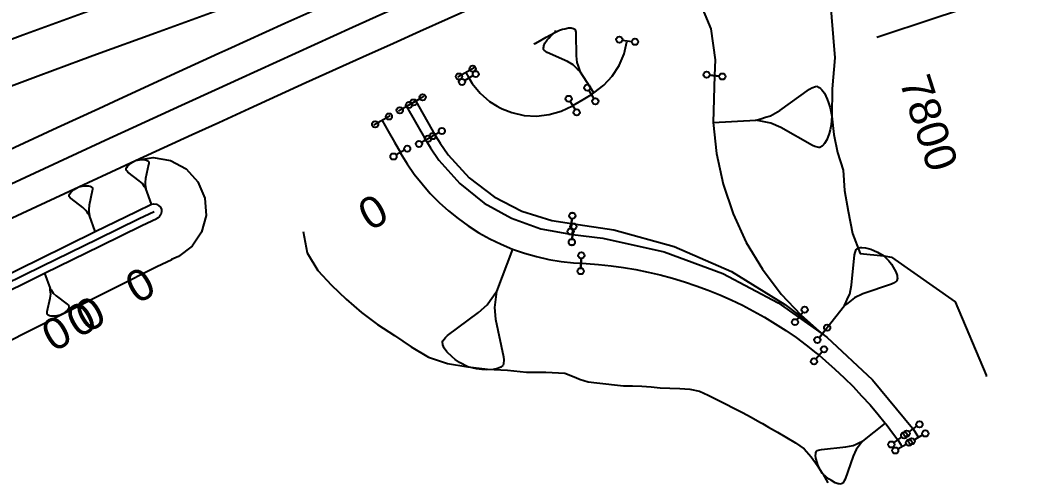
# Model space of a CAD drawing. Extents: x 387562 to 388546, y 804386 to 804945.
# Drawn here: x 388384.1 to 388463.8, y 804842.3 to 804879.3 of the extents above; entities that cross this region are included whole.
import ezdxf
from ezdxf.enums import TextEntityAlignment as Align

# ---------------------------------------------------------------- set-up
doc = ezdxf.new("R2010")
doc.units = 0
doc.layers.get('0').update_dxf_attribs({"linetype": 'CONTINUOUS'})
doc.styles.add('ARIAL', font='ARIAL.FON')

msp = doc.modelspace()

# ---------------------------------------------------------------- linework, layer by layer
at = {"color": 7}
for p, q in [((388426.501, 804878.0253), (388426.8165, 804878.3002)), ((388426.8165, 804878.3002), (388427.1964, 804878.4757)), ((388427.1964, 804878.4757), (388427.4272, 804878.5547)), ((388427.4272, 804878.5547), (388427.6084, 804878.6015)), ((388427.6084, 804878.6015), (388427.9211, 804878.663)), ((388427.9211, 804878.663), (388428.1345, 804878.6602)), ((388428.1345, 804878.6602), (388428.2163, 804878.6427)), ((388428.2163, 804878.6427), (388428.2981, 804878.6252)), ((388428.2981, 804878.6252), (388428.4122, 804878.558)), ((388428.4122, 804878.558), (388428.4443, 804878.5083)), ((388428.4443, 804878.5083), (388428.4912, 804878.3272)), ((388428.4912, 804878.3272), (388428.5058, 804878.1957)), ((388425.9489, 804877.2447), (388426.0336, 804877.4406)), ((388426.0336, 804877.4406), (388426.2176, 804877.7008)), ((388426.2176, 804877.7008), (388426.3345, 804877.8469)), ((388426.3345, 804877.8469), (388426.501, 804878.0253)), ((388428.5058, 804878.1957), (388428.5153, 804876.4391)), ((388425.9139, 804877.081), (388425.9314, 804877.1629)), ((388425.9286, 804876.9495), (388425.9139, 804877.081)), ((388425.9608, 804876.8999), (388425.9286, 804876.9495)), ((388425.9314, 804877.1629), (388425.9489, 804877.2447)), ((388426.1069, 804876.783), (388425.9608, 804876.8999)), ((388426.221, 804876.7158), (388426.1069, 804876.783)), ((388427.8199, 804875.9888), (388426.221, 804876.7158)), ((388428.276, 804875.7201), (388427.8199, 804875.9888)), ((388428.5153, 804876.4391), (388428.574, 804875.9131)), ((388428.574, 804875.9131), (388428.653, 804875.6822)), ((388428.4543, 804875.5536), (388428.276, 804875.7201)), ((388428.6327, 804875.387), (388428.4543, 804875.5536)), ((388428.811, 804875.2205), (388428.6327, 804875.387)), ((388428.653, 804875.6822), (388428.732, 804875.4514)), ((388428.732, 804875.4514), (388428.811, 804875.2205)), ((388429.937, 804873.482), (388428.811, 804875.2205)), ((388444.7843, 804872.0908), (388447.1435, 804873.7806)), ((388447.1435, 804873.7806), (388447.3336, 804873.8884)), ((388447.3336, 804873.8884), (388447.6214, 804874.0014)), ((388447.6214, 804874.0014), (388447.7191, 804874.0065)), ((388447.7191, 804874.0065), (388447.9194, 804873.9191)), ((388447.9194, 804873.9191), (388448.0222, 804873.8265)), ((388448.0222, 804873.8265), (388448.1249, 804873.734)), ((388448.1249, 804873.734), (388448.3355, 804873.4513)), ((388448.3355, 804873.4513), (388448.5563, 804872.9734)), ((388448.5563, 804872.9734), (388448.6692, 804872.6856)), ((388448.6692, 804872.6856), (388448.7873, 804872.3001)), ((388444.0237, 804871.6595), (388444.7843, 804872.0908)), ((388448.7873, 804872.3001), (388448.9206, 804871.6218)), ((388439.4503, 804871.1267), (388442.8674, 804871.3053)), ((388442.8674, 804871.3053), (388443.2529, 804871.4234)), ((388443.2631, 804871.2281), (388442.8674, 804871.3053)), ((388443.2529, 804871.4234), (388443.6383, 804871.5414)), ((388443.6587, 804871.1509), (388443.2631, 804871.2281)), ((388443.6383, 804871.5414), (388444.0237, 804871.6595)), ((388444.0543, 804871.0737), (388443.6587, 804871.1509)), ((388444.8558, 804870.724), (388444.0543, 804871.0737)), ((388448.9206, 804871.6218), (388448.8587, 804870.9333)), ((388447.3783, 804869.2895), (388444.8558, 804870.724)), ((388448.6992, 804870.2396), (388448.5295, 804869.7413)), ((388448.7815, 804870.5377), (388448.6992, 804870.2396)), ((388448.8587, 804870.9333), (388448.7815, 804870.5377)), ((388448.5295, 804869.7413), (388448.3495, 804869.4382)), ((388447.5787, 804869.2021), (388447.3783, 804869.2895)), ((388447.8767, 804869.1197), (388447.5787, 804869.2021)), ((388447.9743, 804869.1249), (388447.8767, 804869.1197)), ((388448.1645, 804869.2327), (388447.9743, 804869.1249)), ((388448.257, 804869.3354), (388448.1645, 804869.2327)), ((388448.3495, 804869.4382), (388448.257, 804869.3354)), ((388423.4566, 804861.0329), (388422.1611, 804857.643)), ((388450.7405, 804860.5755), (388450.7777, 804860.7544)), ((388450.7777, 804860.7544), (388450.8656, 804860.9975)), ((388450.8656, 804860.9975), (388450.9162, 804861.0617)), ((388450.9162, 804861.0617), (388451.0817, 804861.1393)), ((388451.0817, 804861.1393), (388451.1965, 804861.1528)), ((388451.1965, 804861.1528), (388451.3113, 804861.1662)), ((388451.3113, 804861.1662), (388451.6051, 804861.1425)), ((388451.6051, 804861.1425), (388452.0271, 804861.0175)), ((388452.0271, 804861.0175), (388452.2702, 804860.9296)), ((388452.2702, 804860.9296), (388452.5774, 804860.7911)), ((388452.5774, 804860.7911), (388453.0771, 804860.5006)), ((388450.5002, 804858.1613), (388450.7405, 804860.5755)), ((388453.0771, 804860.5006), (388453.4754, 804860.0818)), ((388453.4754, 804860.0818), (388453.6813, 804859.815)), ((388453.6813, 804859.815), (388453.8231, 804859.5989)), ((388453.8231, 804859.5989), (388454.0425, 804859.2173)), ((388454.0425, 804859.2173), (388454.1336, 804858.937)), ((388453.8565, 804858.3225), (388453.6911, 804858.2449)), ((388454.0727, 804858.4643), (388453.8565, 804858.3225)), ((388454.1233, 804858.5284), (388454.0727, 804858.4643)), ((388454.1605, 804858.7074), (388454.1233, 804858.5284)), ((388454.1336, 804858.937), (388454.147, 804858.8222)), ((388454.147, 804858.8222), (388454.1605, 804858.7074)), ((388421.9161, 804857.2926), (388422.1611, 804857.643)), ((388422.1611, 804857.643), (388422.1099, 804857.2186)), ((388450.3514, 804857.4455), (388450.5002, 804858.1613)), ((388453.6911, 804858.2449), (388451.3982, 804857.452)), ((388421.4263, 804856.5918), (388421.6712, 804856.9422)), ((388421.6712, 804856.9422), (388421.9161, 804857.2926)), ((388422.0586, 804856.7942), (388422.0074, 804856.3698)), ((388422.1099, 804857.2186), (388422.0586, 804856.7942)), ((388449.9359, 804856.5238), (388450.0744, 804856.831)), ((388450.2027, 804856.7297), (388449.9359, 804856.5238)), ((388450.0744, 804856.831), (388450.2129, 804857.1383)), ((388450.4695, 804856.9356), (388450.2027, 804856.7297)), ((388450.2129, 804857.1383), (388450.3514, 804857.4455)), ((388450.7363, 804857.1415), (388450.4695, 804856.9356)), ((388451.3982, 804857.452), (388450.7363, 804857.1415)), ((388418.2677, 804854.136), (388420.7428, 804855.9651)), ((388420.7428, 804855.9651), (388421.4263, 804856.5918)), ((388422.0074, 804856.3698), (388422.0987, 804855.4469)), ((388448.1626, 804854.2788), (388449.9359, 804856.5238)), ((388422.0987, 804855.4469), (388422.723, 804852.4333)), ((388417.8519, 804853.6289), (388417.889, 804853.7257)), ((388417.8748, 804853.3982), (388417.8519, 804853.6289)), ((388417.889, 804853.7257), (388418.0969, 804853.9793)), ((388418.0969, 804853.9793), (388418.2677, 804854.136)), ((388417.9346, 804853.2643), (388417.8748, 804853.3982)), ((388417.9944, 804853.1304), (388417.9346, 804853.2643)), ((388418.211, 804852.8257), (388417.9944, 804853.1304)), ((388418.6212, 804852.4469), (388418.211, 804852.8257)), ((388418.8748, 804852.239), (388418.6212, 804852.4469)), ((388419.2252, 804851.9941), (388418.8748, 804852.239)), ((388419.8661, 804851.6381), (388419.2252, 804851.9941)), ((388422.723, 804852.4333), (388422.7458, 804852.2026)), ((388422.7458, 804852.2026), (388422.7316, 804851.875)), ((388420.5811, 804851.4759), (388419.8661, 804851.6381)), ((388421.0055, 804851.4247), (388420.5811, 804851.4759)), ((388421.3331, 804851.4105), (388421.0055, 804851.4247)), ((388421.8914, 804851.4191), (388421.3331, 804851.4105)), ((388422.256, 804851.5018), (388421.8914, 804851.4191)), ((388422.3899, 804851.5616), (388422.256, 804851.5018)), ((388422.5237, 804851.6214), (388422.3899, 804851.5616)), ((388422.6946, 804851.7781), (388422.5237, 804851.6214)), ((388422.7316, 804851.875), (388422.6946, 804851.7781)), ((388453.1894, 804847.1397), (388451.3747, 804845.7091)), ((388450.8782, 804845.4858), (388451.1265, 804845.5974)), ((388451.1265, 804845.5974), (388451.3747, 804845.7091)), ((388451.3747, 804845.7091), (388451.2082, 804845.4937)), ((388447.6348, 804844.6943), (388447.6458, 804844.787)), ((388447.6458, 804844.787), (388447.7086, 804844.9206)), ((388447.7086, 804844.9206), (388447.7605, 804844.9615)), ((388447.7605, 804844.9615), (388447.9569, 804845.0323)), ((388447.9569, 804845.0323), (388448.1015, 804845.0622)), ((388448.1015, 804845.0622), (388450.0517, 804845.2545)), ((388450.0517, 804845.2545), (388450.6299, 804845.3741)), ((388450.8752, 804845.063), (388450.6239, 804844.5286)), ((388450.6299, 804845.3741), (388450.8782, 804845.4858)), ((388451.0417, 804845.2784), (388450.8752, 804845.063)), ((388451.2082, 804845.4937), (388451.0417, 804845.2784)), ((388447.6239, 804844.6016), (388447.6348, 804844.6943)), ((388447.6428, 804844.3643), (388447.6239, 804844.6016)), ((388447.7435, 804844.0233), (388447.6428, 804844.3643)), ((388447.8143, 804843.8269), (388447.7435, 804844.0233)), ((388450.6239, 804844.5286), (388449.9817, 804842.6772)), ((388447.9259, 804843.5786), (388447.8143, 804843.8269)), ((388448.1602, 804843.1748), (388447.9259, 804843.5786)), ((388448.4982, 804842.8527), (388448.1602, 804843.1748)), ((388448.7135, 804842.6862), (388448.4982, 804842.8527)), ((388448.888, 804842.5716), (388448.7135, 804842.6862)), ((388449.1961, 804842.3941), (388448.888, 804842.5716)), ((388449.4224, 804842.3203), (388449.1961, 804842.3941)), ((388449.8043, 804842.3691), (388449.7524, 804842.3283)), ((388449.9189, 804842.5436), (388449.8043, 804842.3691)), ((388449.9817, 804842.6772), (388449.9189, 804842.5436)), ((388449.5151, 804842.3093), (388449.4224, 804842.3203)), ((388449.6078, 804842.2984), (388449.5151, 804842.3093)), ((388449.7524, 804842.3283), (388449.6078, 804842.2984))]:
    msp.add_line(p, q, dxfattribs=at)
at = {"color": 1}
for p, q in [((388432.2144, 804877.6972), (388432.9669, 804877.5919)), ((388420.0547, 804875.2881), (388419.3941, 804874.9128)), ((388420.299, 804874.8581), (388419.6384, 804874.4827)), ((388439.9365, 804874.8199), (388439.1814, 804874.9036)), ((388439.1814, 804874.9036), (388439.9365, 804874.8199)), ((388429.545, 804873.6859), (388429.9327, 804873.0324)), ((388416.0599, 804873.0141), (388415.3996, 804872.6382)), ((388428.0532, 804872.8008), (388428.4409, 804872.1474)), ((388415.3273, 804872.597), (388414.667, 804872.2211)), ((388413.3633, 804871.4789), (388412.703, 804871.103)), ((388417.5883, 804870.3295), (388416.928, 804869.9536)), ((388416.8557, 804869.9124), (388416.1954, 804869.5365)), ((388414.8261, 804868.9095), (388414.1658, 804868.5335)), ((388392.8962, 804867.7937), (388392.9908, 804867.8692)), ((388392.9908, 804867.8692), (388393.1214, 804867.9578)), ((388393.1214, 804867.9578), (388393.3599, 804868.086)), ((388393.3599, 804868.086), (388393.6246, 804868.1423)), ((388393.6246, 804868.1423), (388393.7816, 804868.1591)), ((388393.7816, 804868.1591), (388393.9026, 804868.1627)), ((388393.9026, 804868.1627), (388394.1087, 804868.1567)), ((388394.1087, 804868.1567), (388394.2429, 804868.1243)), ((388394.2429, 804868.1243), (388394.292, 804868.1016)), ((388394.292, 804868.1016), (388394.3411, 804868.0788)), ((388394.3411, 804868.0788), (388394.4034, 804868.0201)), ((388394.4034, 804868.0201), (388394.4166, 804867.9842)), ((388394.4202, 804867.8631), (388394.4106, 804867.7781)), ((388394.4166, 804867.9842), (388394.4202, 804867.8631)), ((388392.6062, 804867.3612), (388392.6158, 804867.4462)), ((388392.6194, 804867.3252), (388392.6062, 804867.3612)), ((388392.6158, 804867.4462), (388392.6386, 804867.4954)), ((388392.6949, 804867.2306), (388392.6194, 804867.3252)), ((388392.6386, 804867.4954), (388392.6613, 804867.5445)), ((388392.6613, 804867.5445), (388392.7428, 804867.6559)), ((388392.7572, 804867.1719), (388392.6949, 804867.2306)), ((388392.7428, 804867.6559), (388392.8962, 804867.7937)), ((388393.6617, 804866.4841), (388392.7572, 804867.1719)), ((388394.4106, 804867.7781), (388394.165, 804866.6686)), ((388393.911, 804866.2493), (388393.6617, 804866.4841)), ((388394.165, 804866.6686), (388394.1266, 804866.3283)), ((388394.1266, 804866.3283), (388394.1434, 804866.1714)), ((388388.1201, 804865.4389), (388388.2034, 804865.5534)), ((388388.2034, 804865.5534), (388388.3605, 804865.6951)), ((388388.3605, 804865.6951), (388388.4575, 804865.7727)), ((388388.4575, 804865.7727), (388388.5913, 804865.8639)), ((388388.5913, 804865.8639), (388388.8356, 804865.996)), ((388388.8356, 804865.996), (388389.1072, 804866.0543)), ((388389.1072, 804866.0543), (388389.2682, 804866.0718)), ((388389.2682, 804866.0718), (388389.3923, 804866.0757)), ((388389.3923, 804866.0757), (388389.6038, 804866.07)), ((388389.6038, 804866.07), (388389.7415, 804866.0371)), ((388389.9143, 804865.6822), (388389.6646, 804864.5434)), ((388389.7415, 804866.0371), (388389.792, 804866.0138)), ((388389.792, 804866.0138), (388389.8424, 804865.9906)), ((388389.8424, 804865.9906), (388389.9064, 804865.9305)), ((388389.9064, 804865.9305), (388389.92, 804865.8936)), ((388389.924, 804865.7695), (388389.9143, 804865.6822)), ((388389.92, 804865.8936), (388389.924, 804865.7695)), ((388393.9996, 804866.1187), (388393.911, 804866.2493)), ((388394.0883, 804865.9881), (388393.9996, 804866.1187)), ((388394.1769, 804865.8575), (388394.0883, 804865.9881)), ((388394.1434, 804866.1714), (388394.1602, 804866.0144)), ((388394.1602, 804866.0144), (388394.1769, 804865.8575)), ((388394.6382, 804864.5994), (388394.1769, 804865.8575)), ((388388.0639, 804865.2507), (388388.0736, 804865.338)), ((388388.0775, 804865.2139), (388388.0639, 804865.2507)), ((388388.0736, 804865.338), (388388.0968, 804865.3885)), ((388388.1551, 804865.1169), (388388.0775, 804865.2139)), ((388388.0968, 804865.3885), (388388.1201, 804865.4389)), ((388388.2192, 804865.0568), (388388.1551, 804865.1169)), ((388389.1486, 804864.3531), (388388.2192, 804865.0568)), ((388389.4048, 804864.1126), (388389.1486, 804864.3531)), ((388389.496, 804863.9788), (388389.4048, 804864.1126)), ((388389.5873, 804863.845), (388389.496, 804863.9788)), ((388389.6646, 804864.5434), (388389.6259, 804864.1942)), ((388389.6259, 804864.1942), (388389.6434, 804864.0332)), ((388389.6434, 804864.0332), (388389.661, 804863.8722)), ((388389.661, 804863.8722), (388389.6785, 804863.7112)), ((388389.6785, 804863.7112), (388389.5873, 804863.845)), ((388390.1543, 804862.4214), (388389.6785, 804863.7112)), ((388428.115, 804862.681), (388428.1906, 804863.437)), ((388428.1906, 804863.437), (388428.115, 804862.681)), ((388428.201, 804861.8262), (388428.2682, 804862.583)), ((388428.2682, 804862.583), (388428.201, 804861.8262)), ((388428.8979, 804859.5181), (388428.9322, 804860.2771)), ((388428.9322, 804860.2771), (388428.8979, 804859.5181)), ((388386.0933, 804859.1098), (388386.5426, 804857.8992)), ((388386.5426, 804857.8992), (388386.6286, 804857.7737)), ((388386.5594, 804857.748), (388386.5426, 804857.8992)), ((388386.5762, 804857.5968), (388386.5594, 804857.748)), ((388386.5929, 804857.4457), (388386.5762, 804857.5968)), ((388386.6286, 804857.7737), (388386.7145, 804857.6482)), ((388386.7145, 804857.6482), (388386.8005, 804857.5227)), ((388386.8005, 804857.5227), (388387.0415, 804857.2973)), ((388386.3248, 804856.0475), (388386.5573, 804857.1176)), ((388386.5573, 804857.1176), (388386.5929, 804857.4457)), ((388387.0415, 804857.2973), (388387.9159, 804856.6381)), ((388386.3159, 804855.9655), (388386.3248, 804856.0475)), ((388386.3199, 804855.8489), (388386.3159, 804855.9655)), ((388387.6934, 804855.9652), (388387.5679, 804855.8792)), ((388387.7843, 804856.0383), (388387.6934, 804855.9652)), ((388387.9316, 804856.1716), (388387.7843, 804856.0383)), ((388387.9159, 804856.6381), (388387.9761, 804856.5817)), ((388388.0097, 804856.2793), (388387.9316, 804856.1716)), ((388387.9761, 804856.5817), (388388.0492, 804856.4908)), ((388388.0314, 804856.3268), (388388.0097, 804856.2793)), ((388388.0532, 804856.3742), (388388.0314, 804856.3268)), ((388388.0492, 804856.4908), (388388.0621, 804856.4562)), ((388388.0621, 804856.4562), (388388.0532, 804856.3742)), ((388446.1303, 804855.4), (388446.6012, 804855.9962)), ((388386.3327, 804855.8143), (388386.3199, 804855.8489)), ((388386.393, 804855.758), (388386.3327, 804855.8143)), ((388386.4404, 804855.7362), (388386.393, 804855.758)), ((388386.4878, 804855.7145), (388386.4404, 804855.7362)), ((388386.6172, 804855.6838), (388386.4878, 804855.7145)), ((388386.8159, 804855.6788), (388386.6172, 804855.6838)), ((388386.9325, 804855.6827), (388386.8159, 804855.6788)), ((388387.0837, 804855.6995), (388386.9325, 804855.6827)), ((388387.3386, 804855.7548), (388387.0837, 804855.6995)), ((388387.5679, 804855.8792), (388387.3386, 804855.7548)), ((388447.9271, 804853.9807), (388448.3981, 804854.5769)), ((388448.3981, 804854.5769), (388447.9271, 804853.9807)), ((388447.9271, 804853.9807), (388448.3981, 804854.5769)), ((388447.9271, 804853.9807), (388448.3981, 804854.5769)), ((388447.6604, 804852.2668), (388448.1455, 804852.8516)), ((388455.0954, 804846.4678), (388455.7131, 804846.9102)), ((388453.876, 804845.5942), (388454.4937, 804846.0367)), ((388455.5014, 804845.8324), (388456.1624, 804846.2071)), ((388454.1965, 804845.0928), (388454.8575, 804845.4674))]:
    msp.add_line(p, q, dxfattribs=at)
at = {"color": 3}
for p, q in [((388420.3765, 804875.4709), (388419.0723, 804874.73)), ((388415.6489, 804872.7802), (388414.3454, 804872.038)), ((388416.3815, 804873.1972), (388415.078, 804872.4551)), ((388413.6849, 804871.662), (388412.3813, 804870.9199))]:
    msp.add_line(p, q, dxfattribs=at)
at = {"color": 1, "linetype": 'CONTINUOUS'}
for points in [[(388400, 804871.1322), (388402.4231, 804872.2398), (388406.962, 804874.3035), (388411.5058, 804876.3584), (388413.9388, 804877.4541), (388416.0413, 804878.3985), (388420.5703, 804880.4158), (388422.3883, 804881.2191), (388425.1093, 804882.4145), (388428.4482, 804883.8702), (388428.5392, 804883.9097), (388429.6583, 804884.3946), (388434.2173, 804886.3561), (388438.786, 804888.2988), (388443.4885, 804889.8424), (388448.1975, 804891.3662), (388452.9128, 804892.8701), (388457.6345, 804894.3541), (388462.3623, 804895.8182), (388467.0963, 804897.2623), (388471.8364, 804898.6864), (388476.2766, 804900)], [(388438.3202, 804880.8934), (388439.2694, 804878.5876), (388439.6186, 804876.1187), (388439.559, 804874.8617), (388439.4503, 804871.1267), (388439.7161, 804868.6421), (388440.2499, 804866.201), (388441.0454, 804863.8322), (388442.0931, 804861.5637), (388443.3807, 804859.4222), (388444.8931, 804857.4331), (388446.4498, 804855.775), (388448.1626, 804854.2788), (388448.5137, 804853.9981), (388452.179, 804850.6027), (388455.3603, 804846.7502), (388455.4043, 804846.689), (388455.8319, 804846.0198)], [(388438.3202, 804880.8934), (388439.2694, 804878.5876), (388439.6186, 804876.1187), (388439.559, 804874.8617), (388439.4503, 804871.1267), (388439.7161, 804868.6421), (388440.2499, 804866.201), (388441.0454, 804863.8322), (388442.0931, 804861.5637), (388443.3807, 804859.4222), (388444.8931, 804857.4331), (388446.4498, 804855.775), (388448.1626, 804854.2788), (388448.5137, 804853.9981), (388452.179, 804850.6027), (388455.3603, 804846.7502), (388455.4043, 804846.689), (388455.8319, 804846.0198)], [(388419.7244, 804875.1005), (388419.9687, 804874.6704), (388420.2366, 804874.242), (388420.8679, 804873.468), (388421.6189, 804872.8094), (388422.223, 804872.4167), (388422.4688, 804872.2846), (388422.6282, 804872.2066), (388423.3939, 804871.908), (388424.3687, 804871.6901), (388425.3661, 804871.637), (388426.3585, 804871.75), (388427.3185, 804872.0262), (388428.2193, 804872.4577), (388428.247, 804872.4741), (388428.7639, 804872.7807), (388429.0793, 804872.9679), (388429.7388, 804873.3591), (388429.937, 804873.482), (388430.7267, 804874.0936), (388431.4028, 804874.8288), (388431.9462, 804875.6669), (388432.3414, 804876.5841), (388432.5774, 804877.5547), (388432.5907, 804877.6446)], [(388419.7244, 804875.1005), (388419.9687, 804874.6704), (388420.2366, 804874.242), (388420.8679, 804873.468), (388421.6189, 804872.8094), (388422.223, 804872.4167), (388422.4688, 804872.2846), (388422.6282, 804872.2066), (388423.3939, 804871.908), (388424.3687, 804871.6901), (388425.3661, 804871.637), (388426.3585, 804871.75), (388427.3185, 804872.0262), (388428.2193, 804872.4577), (388428.247, 804872.4741), (388428.7639, 804872.7807), (388429.0793, 804872.9679), (388429.7388, 804873.3591), (388429.937, 804873.482), (388430.7267, 804874.0936), (388431.4028, 804874.8288), (388431.9462, 804875.6669), (388432.3414, 804876.5841), (388432.5774, 804877.5547), (388432.5907, 804877.6446)], [(388415.7297, 804872.8262), (388417.2582, 804870.1415), (388417.5296, 804869.6849), (388417.6591, 804869.4799), (388418.3125, 804868.5498), (388419.9976, 804866.7074), (388421.9801, 804865.1897), (388424.1984, 804864.0438), (388426.5835, 804863.3055), (388428.1528, 804863.059), (388431.5246, 804862.5551), (388436.3413, 804861.2298), (388440.9203, 804859.2322), (388445.1683, 804856.603), (388446.3657, 804855.6981), (388448.1626, 804854.2788)], [(388415.7297, 804872.8262), (388417.2582, 804870.1415), (388417.5296, 804869.6849), (388417.6591, 804869.4799), (388418.3125, 804868.5498), (388419.9976, 804866.7074), (388421.9801, 804865.1897), (388424.1984, 804864.0438), (388426.5835, 804863.3055), (388428.1528, 804863.059), (388431.5246, 804862.5551), (388436.3413, 804861.2298), (388440.9203, 804859.2322), (388445.1683, 804856.603), (388446.3657, 804855.6981), (388448.1626, 804854.2788)], [(388414.9971, 804872.4091), (388416.5256, 804869.7244), (388416.575, 804869.6382), (388416.8978, 804869.1057), (388417.574, 804868.1286), (388419.236, 804866.2649), (388421.1842, 804864.7028), (388423.3645, 804863.4855), (388425.7166, 804862.6468), (388428.2346, 804862.2046), (388430.6566, 804861.9099), (388435.5322, 804860.8182), (388440.2194, 804859.088), (388444.6349, 804856.7501), (388448.1626, 804854.2788)], [(388414.9971, 804872.4091), (388416.5256, 804869.7244), (388416.575, 804869.6382), (388416.8978, 804869.1057), (388417.574, 804868.1286), (388419.236, 804866.2649), (388421.1842, 804864.7028), (388423.3645, 804863.4855), (388425.7166, 804862.6468), (388428.2346, 804862.2046), (388430.6566, 804861.9099), (388435.5322, 804860.8182), (388440.2194, 804859.088), (388444.6349, 804856.7501), (388448.1626, 804854.2788)], [(388379.802, 804861.7895), (388384.3163, 804863.8971), (388388.8356, 804865.996), (388392.1568, 804867.5313), (388393.3599, 804868.086), (388397.889, 804870.1673), (388400, 804871.1322)], [(388413.0331, 804871.2909), (388413.5279, 804870.4219), (388414.0226, 804869.5529), (388414.496, 804868.7215), (388414.5174, 804868.6839), (388415.0389, 804867.8307), (388415.6082, 804867.0088), (388416.2235, 804866.2207), (388416.8828, 804865.469), (388417.584, 804864.7562), (388418.3247, 804864.0846), (388419.1026, 804863.4564), (388419.9151, 804862.8737), (388420.7596, 804862.3383), (388421.6332, 804861.852), (388422.5332, 804861.4164), (388423.4566, 804861.0329), (388424.4004, 804860.7028), (388425.3615, 804860.4271), (388426.3368, 804860.2068), (388427.3231, 804860.0425), (388428.3171, 804859.9348), (388428.9151, 804859.8976), (388429.3154, 804859.877), (388430.3127, 804859.8038), (388431.3072, 804859.6995), (388432.2979, 804859.5642), (388433.284, 804859.398), (388434.2643, 804859.201), (388435.2381, 804858.9736), (388436.2042, 804858.7158), (388437.1619, 804858.4279), (388438.11, 804858.1103), (388439.0478, 804857.7632), (388439.9743, 804857.3869), (388440.8886, 804856.9819), (388441.7898, 804856.5486), (388442.6769, 804856.0872), (388443.5493, 804855.5984), (388444.4059, 804855.0826), (388445.246, 804854.5403), (388446.0688, 804853.9719), (388446.8734, 804853.3782), (388447.659, 804852.7596), (388447.903, 804852.5592), (388448.4255, 804852.1173), (388449.1737, 804851.4539), (388449.9032, 804850.77), (388450.6135, 804850.0661), (388451.3039, 804849.3427), (388451.9739, 804848.6004), (388452.6231, 804847.8398), (388453.1894, 804847.1397), (388453.2509, 804847.0615), (388453.8568, 804846.266), (388454.1849, 804845.8155), (388454.4291, 804845.4464), (388454.527, 804845.2801)], [(388413.0331, 804871.2909), (388413.5279, 804870.4219), (388414.0226, 804869.5529), (388414.496, 804868.7215), (388414.5174, 804868.6839), (388415.0389, 804867.8307), (388415.6082, 804867.0088), (388416.2235, 804866.2207), (388416.8828, 804865.469), (388417.584, 804864.7562), (388418.3247, 804864.0846), (388419.1026, 804863.4564), (388419.9151, 804862.8737), (388420.7596, 804862.3383), (388421.6332, 804861.852), (388422.5332, 804861.4164), (388423.4566, 804861.0329), (388424.4004, 804860.7028), (388425.3615, 804860.4271), (388426.3368, 804860.2068), (388427.3231, 804860.0425), (388428.3171, 804859.9348), (388428.9151, 804859.8976), (388429.3154, 804859.877), (388430.3127, 804859.8038), (388431.3072, 804859.6995), (388432.2979, 804859.5642), (388433.284, 804859.398), (388434.2643, 804859.201), (388435.2381, 804858.9736), (388436.2042, 804858.7158), (388437.1619, 804858.4279), (388438.11, 804858.1103), (388439.0478, 804857.7632), (388439.9743, 804857.3869), (388440.8886, 804856.9819), (388441.7898, 804856.5486), (388442.6769, 804856.0872), (388443.5493, 804855.5984), (388444.4059, 804855.0826), (388445.246, 804854.5403), (388446.0688, 804853.9719), (388446.8734, 804853.3782), (388447.659, 804852.7596), (388447.903, 804852.5592), (388448.4255, 804852.1173), (388449.1737, 804851.4539), (388449.9032, 804850.77), (388450.6135, 804850.0661), (388451.3039, 804849.3427), (388451.9739, 804848.6004), (388452.6231, 804847.8398), (388453.1894, 804847.1397), (388453.2509, 804847.0615), (388453.8568, 804846.266), (388454.1849, 804845.8155), (388454.4291, 804845.4464), (388454.527, 804845.2801)], [(388381.2025, 804858.0396), (388385.6757, 804860.2348), (388390.1543, 804862.4214), (388393.441, 804864.0346), (388394.6382, 804864.5994)], [(388394.6379, 804864.5991), (388394.8336, 804864.6359), (388395.0305, 804864.6066), (388395.207, 804864.5145), (388395.3436, 804864.3697), (388395.4254, 804864.1882), (388395.4432, 804863.9899), (388395.3952, 804863.7967), (388395.2866, 804863.6299), (388395.1295, 804863.5077), (388395.0512, 804863.4725)], [(388381.6223, 804856.9154), (388386.0933, 804859.1098), (388390.5696, 804861.2956), (388393.8547, 804862.9081), (388395.0513, 804863.4727)], [(388382.8923, 804853.5148), (388387.3386, 804855.7548), (388391.7905, 804857.9862), (388395.0576, 804859.6324), (388396.2478, 804860.2092)]]:
    msp.add_lwpolyline(points, dxfattribs=at)
at = {"color": 2, "linetype": 'CONTINUOUS'}
for points in [[(388400, 804873.8721), (388401.5719, 804874.5905), (388406.1155, 804876.6558), (388410.6641, 804878.7124), (388413.0995, 804879.8091), (388415.2067, 804880.7551), (388419.7456, 804882.7759), (388421.5676, 804883.5806), (388424.2946, 804884.7781), (388427.6408, 804886.2362), (388427.7321, 804886.2758), (388428.8536, 804886.7616), (388433.4225, 804888.7264), (388438.0013, 804890.6724), (388442.7138, 804892.2194), (388447.4328, 804893.7464), (388452.1582, 804895.2535), (388456.8899, 804896.7407), (388461.6279, 804898.2078), (388466.372, 804899.655), (388467.5202, 804900)], [(388383.4464, 804866.2409), (388387.9704, 804868.3414), (388391.295, 804869.8781), (388392.4993, 804870.4332), (388397.0331, 804872.5162), (388400, 804873.8721)]]:
    msp.add_lwpolyline(points, dxfattribs=at)
at = {"color": 7, "linetype": 'CONTINUOUS'}
for points in [[(388452.5192, 804877.9141), (388457.1572, 804879.4646), (388461.7979, 804881.0088), (388466.4429, 804882.5417), (388471.073, 804884.1268), (388475.7056, 804885.7087), (388480.3461, 804887.2695), (388485.0059, 804888.7692), (388489.6784, 804890.2287), (388494.3552, 804891.6767), (388499.028, 804893.1436), (388500, 804893.4892)], [(388437.2166, 804893.0461), (388432.6278, 804891.0967), (388428.0489, 804889.1285), (388426.9249, 804888.6419), (388426.8335, 804888.6022), (388423.4799, 804887.1416), (388420.7469, 804885.942), (388418.9209, 804885.1359), (388414.372, 804883.1116), (388412.2603, 804882.164), (388409.8223, 804881.0664), (388405.2691, 804879.0082), (388400.7207, 804876.9411), (388400, 804876.6118)], [(388447.0687, 804885.8505), (388448.7534, 804881.1667), (388449.1703, 804876.267), (388448.9608, 804873.8195), (388448.9206, 804871.6218), (388449.084, 804870.1628), (388449.3813, 804868.7245), (388449.8288, 804867.3234), (388449.9262, 804865.7118), (388450.2164, 804864.0559), (388450.5743, 804862.2614), (388451.1917, 804860.6902), (388453.0771, 804860.5006), (388453.683, 804860.3836), (388458.7616, 804856.8209), (388461.2382, 804850.9785), (388461.2346, 804850.8654)], [(388379.6882, 804876.3659), (388384.3709, 804878.0987), (388389.057, 804879.8221), (388393.7466, 804881.5361), (388398.4396, 804883.2408), (388400, 804883.8041)], [(388400, 804880.083), (388399.6312, 804879.9499), (388394.9448, 804878.2476), (388390.2618, 804876.536), (388389.0176, 804876.0795), (388385.5822, 804874.815), (388383.2438, 804873.951)], [(388425.1543, 804877.407), (388425.1923, 804877.4106), (388425.229, 804877.4163), (388425.2643, 804877.4272), (388425.2973, 804877.4436), (388425.2983, 804877.4442), (388425.822, 804877.7393), (388426.1417, 804877.9194), (388426.8099, 804878.2959), (388426.8165, 804878.3002), (388426.8424, 804878.3214), (388426.8634, 804878.3473), (388426.8741, 804878.3789), (388426.8689, 804878.4139), (388426.8735, 804878.442), (388426.8737, 804878.4445)], [(388400, 804876.6118), (388396.1773, 804874.8652), (388391.6387, 804872.7805), (388390.4332, 804872.2249), (388387.1051, 804870.6869), (388382.5764, 804868.5846)], [(388381.4124, 804857.4775), (388385.8845, 804859.6723), (388390.362, 804861.8585), (388393.6478, 804863.4713), (388394.8447, 804864.0361)], [(388406.7494, 804862.4331), (388407.0721, 804860.7283), (388407.8972, 804859.3282), (388408.9984, 804858.1444), (388410.1646, 804857.0285), (388411.3913, 804855.9838), (388412.6742, 804855.0136), (388414.015, 804854.1304), (388415.3465, 804853.2354), (388416.7292, 804852.4169), (388418.262, 804851.9081), (388419.8661, 804851.6381), (388421.4606, 804851.4587), (388423.0458, 804851.3867), (388424.5725, 804851.209), (388426.1093, 804851.2039), (388427.6172, 804851.1314), (388428.5041, 804850.7906), (388428.7843, 804850.67), (388429.4781, 804850.4383), (388430.1803, 804850.364), (388430.8808, 804850.2743), (388431.5878, 804850.2137), (388432.294, 804850.1292), (388433.0226, 804850.1171), (388433.7597, 804850.0972), (388434.499, 804850.0465), (388435.2389, 804849.9645), (388436.0092, 804849.9317), (388436.8027, 804849.9139), (388437.5972, 804849.8546), (388438.3684, 804849.7097), (388439.0577, 804849.3847), (388439.7433, 804849.0482), (388440.4279, 804848.704), (388441.1124, 804848.3514), (388441.7973, 804847.9903), (388442.4834, 804847.6199), (388443.1715, 804847.2399), (388443.3892, 804847.1179), (388443.8771, 804846.8416), (388444.5926, 804846.4295), (388445.3119, 804846.007), (388446.0355, 804845.5737), (388446.7268, 804845.0942), (388447.2637, 804844.4659), (388447.7526, 804843.7984), (388448.1602, 804843.1748), (388448.2033, 804843.1046), (388448.6148, 804842.3869)]]:
    msp.add_lwpolyline(points, dxfattribs=at)
at = {"color": 3, "linetype": 'CONTINUOUS'}
for points in [[(388438.3202, 804880.8934), (388439.2694, 804878.5876), (388439.6186, 804876.1187), (388439.559, 804874.8617), (388439.4503, 804871.1267), (388439.7161, 804868.6421), (388440.2499, 804866.201), (388441.0454, 804863.8322), (388442.0931, 804861.5637), (388443.3807, 804859.4222), (388444.8931, 804857.4331), (388446.4498, 804855.775), (388448.1626, 804854.2788), (388448.5137, 804853.9981), (388452.179, 804850.6027), (388455.3603, 804846.7502), (388455.4043, 804846.689), (388455.8319, 804846.0198)], [(388419.7244, 804875.1005), (388419.9687, 804874.6704), (388420.2366, 804874.242), (388420.8679, 804873.468), (388421.6189, 804872.8094), (388422.223, 804872.4167), (388422.4688, 804872.2846), (388422.6282, 804872.2066), (388423.3939, 804871.908), (388424.3687, 804871.6901), (388425.3661, 804871.637), (388426.3585, 804871.75), (388427.3185, 804872.0262), (388428.2193, 804872.4577), (388428.247, 804872.4741), (388428.7639, 804872.7807), (388429.0793, 804872.9679), (388429.7388, 804873.3591), (388429.937, 804873.482), (388430.7267, 804874.0936), (388431.4028, 804874.8288), (388431.9462, 804875.6669), (388432.3414, 804876.5841), (388432.5774, 804877.5547), (388432.5907, 804877.6446)], [(388415.7297, 804872.8262), (388417.2582, 804870.1415), (388417.5296, 804869.6849), (388417.6591, 804869.4799), (388418.3125, 804868.5498), (388419.9976, 804866.7074), (388421.9801, 804865.1897), (388424.1984, 804864.0438), (388426.5835, 804863.3055), (388428.1528, 804863.059), (388431.5246, 804862.5551), (388436.3413, 804861.2298), (388440.9203, 804859.2322), (388445.1683, 804856.603), (388446.3657, 804855.6981), (388448.1626, 804854.2788)], [(388414.9971, 804872.4091), (388416.5256, 804869.7244), (388416.575, 804869.6382), (388416.8978, 804869.1057), (388417.574, 804868.1286), (388419.236, 804866.2649), (388421.1842, 804864.7028), (388423.3645, 804863.4855), (388425.7166, 804862.6468), (388428.2346, 804862.2046), (388430.6566, 804861.9099), (388435.5322, 804860.8182), (388440.2194, 804859.088), (388444.6349, 804856.7501), (388448.1626, 804854.2788)], [(388413.0331, 804871.2909), (388413.5279, 804870.4219), (388414.0226, 804869.5529), (388414.496, 804868.7215), (388414.5174, 804868.6839), (388415.0389, 804867.8307), (388415.6082, 804867.0088), (388416.2235, 804866.2207), (388416.8828, 804865.469), (388417.584, 804864.7562), (388418.3247, 804864.0846), (388419.1026, 804863.4564), (388419.9151, 804862.8737), (388420.7596, 804862.3383), (388421.6332, 804861.852), (388422.5332, 804861.4164), (388423.4566, 804861.0329), (388424.4004, 804860.7028), (388425.3615, 804860.4271), (388426.3368, 804860.2068), (388427.3231, 804860.0425), (388428.3171, 804859.9348), (388428.9151, 804859.8976), (388429.3154, 804859.877), (388430.3127, 804859.8038), (388431.3072, 804859.6995), (388432.2979, 804859.5642), (388433.284, 804859.398), (388434.2643, 804859.201), (388435.2381, 804858.9736), (388436.2042, 804858.7158), (388437.1619, 804858.4279), (388438.11, 804858.1103), (388439.0478, 804857.7632), (388439.9743, 804857.3869), (388440.8886, 804856.9819), (388441.7898, 804856.5486), (388442.6769, 804856.0872), (388443.5493, 804855.5984), (388444.4059, 804855.0826), (388445.246, 804854.5403), (388446.0688, 804853.9719), (388446.8734, 804853.3782), (388447.659, 804852.7596), (388447.903, 804852.5592), (388448.4255, 804852.1173), (388449.1737, 804851.4539), (388449.9032, 804850.77), (388450.6135, 804850.0661), (388451.3039, 804849.3427), (388451.9739, 804848.6004), (388452.6231, 804847.8398), (388453.1894, 804847.1397), (388453.2509, 804847.0615), (388453.8568, 804846.266), (388454.1849, 804845.8155), (388454.4291, 804845.4464), (388454.527, 804845.2801)]]:
    msp.add_lwpolyline(points, dxfattribs=at)
at = {"color": 252, "linetype": 'CONTINUOUS'}
msp.add_lwpolyline([(388393.3564, 804868.0846), (388394.7635, 804868.3236), (388396.1631, 804868.0903), (388397.4019, 804867.4158), (388398.3461, 804866.3791), (388398.8957, 804865.0982), (388398.9951, 804863.7163), (388398.639, 804862.3861), (388397.8718, 804861.2526), (388396.7825, 804860.4376), (388396.2456, 804860.2082)], dxfattribs=at)
at = {"color": 1}
for centre, radius in [((388431.9691, 804877.7315), 0.2477), ((388433.2142, 804877.5573), 0.2497), ((388419.177, 804874.7894), 0.2497), ((388420.2701, 804875.4105), 0.2477), ((388420.5144, 804874.9804), 0.2477), ((388438.9331, 804874.9311), 0.2497), ((388438.9351, 804874.9309), 0.2477), ((388440.1848, 804874.7923), 0.2497), ((388440.1828, 804874.7926), 0.2477), ((388419.4213, 804874.3594), 0.2497), ((388429.4186, 804873.8989), 0.2477), ((388415.1825, 804872.5146), 0.2497), ((388415.5426, 804872.7196), 0.2477), ((388416.2752, 804873.1367), 0.2477), ((388427.9268, 804873.0139), 0.2477), ((388430.0601, 804872.8176), 0.2497), ((388413.5785, 804871.6015), 0.2477), ((388414.4499, 804872.0976), 0.2497), ((388428.5683, 804871.9326), 0.2497), ((388412.4859, 804870.9794), 0.2497), ((388417.071, 804870.035), 0.2477), ((388417.8036, 804870.452), 0.2477), ((388415.9784, 804869.4129), 0.2497), ((388416.711, 804869.83), 0.2497), ((388413.9488, 804868.41), 0.2497), ((388415.0414, 804869.032), 0.2477), ((388428.2155, 804863.6856), 0.2497), ((388428.2153, 804863.6835), 0.2477), ((388428.2903, 804862.8318), 0.2497), ((388428.2901, 804862.8297), 0.2477), ((388428.0902, 804862.4325), 0.2497), ((388428.0904, 804862.4345), 0.2477), ((388428.1789, 804861.5774), 0.2497), ((388428.1791, 804861.5794), 0.2477), ((388428.9434, 804860.5266), 0.2497), ((388428.9434, 804860.5246), 0.2477), ((388428.8867, 804859.2686), 0.2497), ((388428.8868, 804859.2706), 0.2477), ((388446.756, 804856.1922), 0.2497), ((388445.9767, 804855.2056), 0.2477), ((388448.5529, 804854.7729), 0.2497), ((388448.5529, 804854.7729), 0.2497), ((388448.5529, 804854.7729), 0.2497), ((388448.5516, 804854.7713), 0.2477), ((388447.7723, 804853.7847), 0.2497), ((388447.7736, 804853.7863), 0.2477), ((388447.7736, 804853.7863), 0.2477), ((388447.7736, 804853.7863), 0.2477), ((388448.305, 804853.0438), 0.2497), ((388447.5023, 804852.0762), 0.2477), ((388455.9161, 804847.0556), 0.2497), ((388454.6967, 804846.1821), 0.2497), ((388454.894, 804846.3235), 0.2477), ((388456.3797, 804846.3302), 0.2497), ((388453.6746, 804845.45), 0.2477), ((388455.0747, 804845.5906), 0.2497), ((388455.2859, 804845.7103), 0.2477), ((388453.981, 804844.9706), 0.2477)]:
    msp.add_circle(centre, radius, dxfattribs=at)

# ---------------------------------------------------------------- texts
at = {"color": 2, "style": 'ARIAL'}
for s, rotation, p in [('7800', 287.81, (388456.6783, 804875.1847)), ('0', 209.537, (388413.7597, 804863.3849)), ('0', 209.602, (388395.1838, 804857.5641)), ('0', 209.654, (388390.4724, 804854.8506)), ('0', 209.654, (388391.2049, 804855.2677)), ('0', 209.654, (388388.5083, 804853.7324))]:
    msp.add_text(s, height=2.5, rotation=rotation, dxfattribs=at).set_placement(p, align=Align.TOP_LEFT)

doc.saveas('drawing.dxf')
